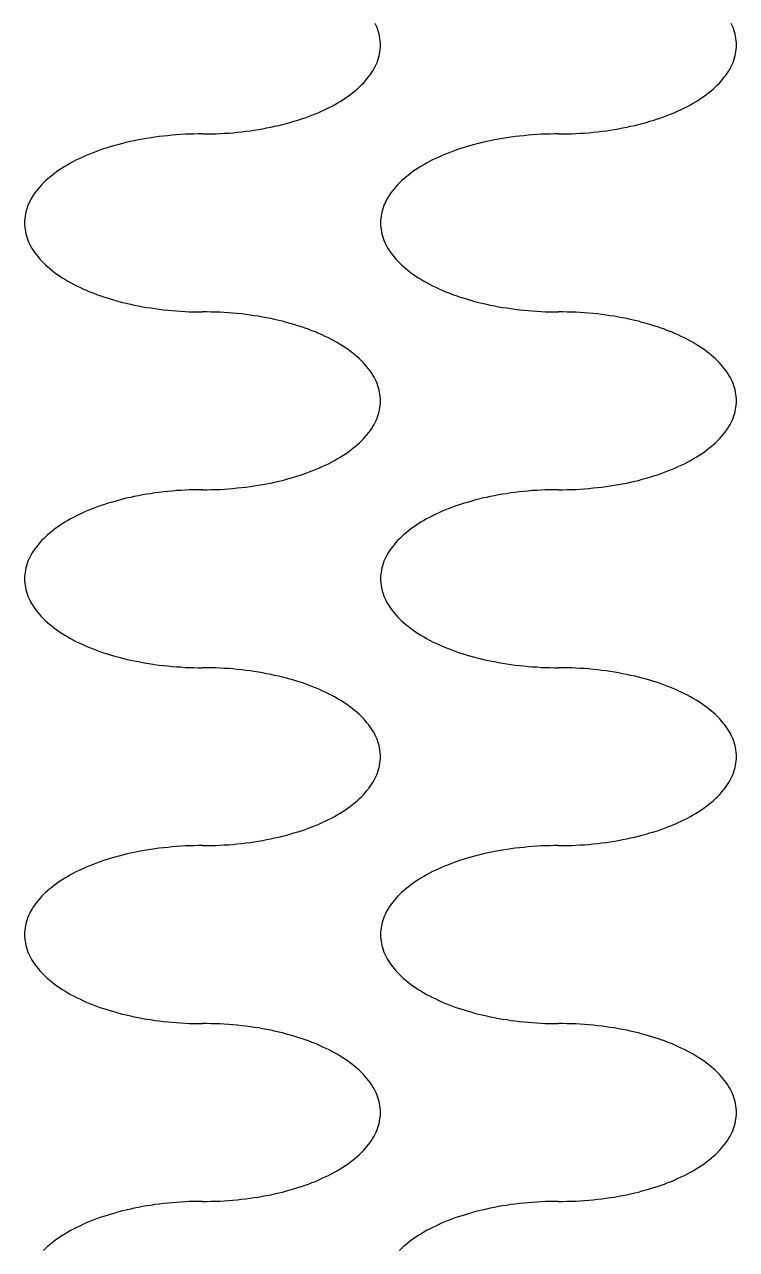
# Model space of a CAD drawing. Extents: x 0 to 40, y 0 to 70.
# Drawn here: x 29.6 to 30, y 52.573 to 53.261 of the extents above; entities that cross this region are included whole.
import ezdxf

# ---------------------------------------------------------------- set-up
doc = ezdxf.new("R2010")
doc.units = 0
doc.layers.add('AL_FOIL', color=2, linetype='CONTINUOUS')

msp = doc.modelspace()

# ---------------------------------------------------------------- linework, layer by layer
at = {"layer": 'AL_FOIL'}
for points in [[(29.7, 53.2, 0), (29.7025, 53.2, 0), (29.7049, 53.2001, 0), (29.7074, 53.2001, 0), (29.7098, 53.2002, 0), (29.7122, 53.2004, 0), (29.7147, 53.2005, 0), (29.7171, 53.2007, 0), (29.7195, 53.201, 0), (29.7219, 53.2012, 0), (29.7243, 53.2015, 0), (29.7267, 53.2018, 0), (29.729, 53.2022, 0), (29.7314, 53.2025, 0), (29.7337, 53.2029, 0), (29.736, 53.2034, 0), (29.7383, 53.2038, 0), (29.7405, 53.2043, 0), (29.7428, 53.2048, 0), (29.745, 53.2053, 0), (29.7471, 53.2059, 0), (29.7493, 53.2065, 0), (29.7514, 53.2071, 0), (29.7535, 53.2078, 0), (29.7556, 53.2084, 0), (29.7576, 53.2091, 0), (29.7596, 53.2098, 0), (29.7615, 53.2106, 0), (29.7634, 53.2113, 0), (29.7653, 53.2121, 0), (29.7672, 53.213, 0), (29.769, 53.2138, 0), (29.7707, 53.2146, 0), (29.7724, 53.2155, 0), (29.7741, 53.2164, 0), (29.7757, 53.2173, 0), (29.7773, 53.2183, 0), (29.7788, 53.2192, 0), (29.7803, 53.2202, 0), (29.7818, 53.2212, 0), (29.7831, 53.2222, 0), (29.7845, 53.2233, 0), (29.7858, 53.2243, 0), (29.787, 53.2254, 0), (29.7882, 53.2264, 0), (29.7893, 53.2275, 0), (29.7904, 53.2286, 0), (29.7914, 53.2297, 0), (29.7924, 53.2309, 0), (29.7933, 53.232, 0), (29.7942, 53.2332, 0), (29.795, 53.2343, 0), (29.7957, 53.2355, 0), (29.7964, 53.2367, 0), (29.797, 53.2379, 0), (29.7976, 53.239, 0), (29.7981, 53.2402, 0), (29.7985, 53.2415, 0), (29.7989, 53.2427, 0), (29.7992, 53.2439, 0), (29.7995, 53.2451, 0), (29.7997, 53.2463, 0), (29.7999, 53.2475, 0), (29.8, 53.2488, 0), (29.8, 53.25, 0), (29.8, 53.2512, 0), (29.7999, 53.2525, 0), (29.7997, 53.2537, 0), (29.7995, 53.2549, 0), (29.7992, 53.2561, 0), (29.7989, 53.2573, 0), (29.7985, 53.2585, 0), (29.7981, 53.2598, 0), (29.7976, 53.261, 0), (29.797, 53.2621, 0)], [(29.9, 53.2, 0), (29.9025, 53.2, 0), (29.9049, 53.2001, 0), (29.9074, 53.2001, 0), (29.9098, 53.2002, 0), (29.9122, 53.2004, 0), (29.9147, 53.2005, 0), (29.9171, 53.2007, 0), (29.9195, 53.201, 0), (29.9219, 53.2012, 0), (29.9243, 53.2015, 0), (29.9267, 53.2018, 0), (29.929, 53.2022, 0), (29.9314, 53.2025, 0), (29.9337, 53.2029, 0), (29.936, 53.2034, 0), (29.9383, 53.2038, 0), (29.9405, 53.2043, 0), (29.9428, 53.2048, 0), (29.945, 53.2053, 0), (29.9471, 53.2059, 0), (29.9493, 53.2065, 0), (29.9514, 53.2071, 0), (29.9535, 53.2078, 0), (29.9556, 53.2084, 0), (29.9576, 53.2091, 0), (29.9596, 53.2098, 0), (29.9615, 53.2106, 0), (29.9634, 53.2113, 0), (29.9653, 53.2121, 0), (29.9672, 53.213, 0), (29.969, 53.2138, 0), (29.9707, 53.2146, 0), (29.9724, 53.2155, 0), (29.9741, 53.2164, 0), (29.9757, 53.2173, 0), (29.9773, 53.2183, 0), (29.9788, 53.2192, 0), (29.9803, 53.2202, 0), (29.9818, 53.2212, 0), (29.9831, 53.2222, 0), (29.9845, 53.2233, 0), (29.9858, 53.2243, 0), (29.987, 53.2254, 0), (29.9882, 53.2264, 0), (29.9893, 53.2275, 0), (29.9904, 53.2286, 0), (29.9914, 53.2297, 0), (29.9924, 53.2309, 0), (29.9933, 53.232, 0), (29.9942, 53.2332, 0), (29.995, 53.2343, 0), (29.9957, 53.2355, 0), (29.9964, 53.2367, 0), (29.997, 53.2379, 0), (29.9976, 53.239, 0), (29.9981, 53.2402, 0), (29.9985, 53.2415, 0), (29.9989, 53.2427, 0), (29.9992, 53.2439, 0), (29.9995, 53.2451, 0), (29.9997, 53.2463, 0), (29.9999, 53.2475, 0), (30, 53.2488, 0), (30, 53.25, 0), (30, 53.2512, 0), (29.9999, 53.2525, 0), (29.9997, 53.2537, 0), (29.9995, 53.2549, 0), (29.9992, 53.2561, 0), (29.9989, 53.2573, 0), (29.9985, 53.2585, 0), (29.9981, 53.2598, 0), (29.9976, 53.261, 0), (29.997, 53.2621, 0)], [(29.7, 53.2, 0), (29.6975, 53.2, 0), (29.6951, 53.1999, 0), (29.6926, 53.1999, 0), (29.6902, 53.1998, 0), (29.6878, 53.1996, 0), (29.6853, 53.1995, 0), (29.6829, 53.1993, 0), (29.6805, 53.199, 0), (29.6781, 53.1988, 0), (29.6757, 53.1985, 0), (29.6733, 53.1982, 0), (29.671, 53.1978, 0), (29.6686, 53.1975, 0), (29.6663, 53.1971, 0), (29.664, 53.1966, 0), (29.6617, 53.1962, 0), (29.6595, 53.1957, 0), (29.6572, 53.1952, 0), (29.655, 53.1947, 0), (29.6529, 53.1941, 0), (29.6507, 53.1935, 0), (29.6486, 53.1929, 0), (29.6465, 53.1922, 0), (29.6444, 53.1916, 0), (29.6424, 53.1909, 0), (29.6404, 53.1902, 0), (29.6385, 53.1894, 0), (29.6366, 53.1887, 0), (29.6347, 53.1879, 0), (29.6328, 53.187, 0), (29.631, 53.1862, 0), (29.6293, 53.1854, 0), (29.6276, 53.1845, 0), (29.6259, 53.1836, 0), (29.6243, 53.1827, 0), (29.6227, 53.1817, 0), (29.6212, 53.1808, 0), (29.6197, 53.1798, 0), (29.6182, 53.1788, 0), (29.6169, 53.1778, 0), (29.6155, 53.1767, 0), (29.6142, 53.1757, 0), (29.613, 53.1746, 0), (29.6118, 53.1736, 0), (29.6107, 53.1725, 0), (29.6096, 53.1714, 0), (29.6086, 53.1703, 0), (29.6076, 53.1691, 0), (29.6067, 53.168, 0), (29.6058, 53.1668, 0), (29.605, 53.1657, 0), (29.6043, 53.1645, 0), (29.6036, 53.1633, 0), (29.603, 53.1621, 0), (29.6024, 53.161, 0), (29.6019, 53.1598, 0), (29.6015, 53.1585, 0), (29.6011, 53.1573, 0), (29.6008, 53.1561, 0), (29.6005, 53.1549, 0), (29.6003, 53.1537, 0), (29.6001, 53.1525, 0), (29.6, 53.1512, 0), (29.6, 53.15, 0), (29.6, 53.1488, 0), (29.6001, 53.1475, 0), (29.6003, 53.1463, 0), (29.6005, 53.1451, 0), (29.6008, 53.1439, 0), (29.6011, 53.1427, 0), (29.6015, 53.1415, 0), (29.6019, 53.1402, 0), (29.6024, 53.139, 0), (29.603, 53.1379, 0), (29.6036, 53.1367, 0), (29.6043, 53.1355, 0), (29.605, 53.1343, 0), (29.6058, 53.1332, 0), (29.6067, 53.132, 0), (29.6076, 53.1309, 0), (29.6086, 53.1297, 0), (29.6096, 53.1286, 0), (29.6107, 53.1275, 0), (29.6118, 53.1264, 0), (29.613, 53.1254, 0), (29.6142, 53.1243, 0), (29.6155, 53.1233, 0), (29.6169, 53.1222, 0), (29.6182, 53.1212, 0), (29.6197, 53.1202, 0), (29.6212, 53.1192, 0), (29.6227, 53.1183, 0), (29.6243, 53.1173, 0), (29.6259, 53.1164, 0), (29.6276, 53.1155, 0), (29.6293, 53.1146, 0), (29.631, 53.1138, 0), (29.6328, 53.113, 0), (29.6347, 53.1121, 0), (29.6366, 53.1113, 0), (29.6385, 53.1106, 0), (29.6404, 53.1098, 0), (29.6424, 53.1091, 0), (29.6444, 53.1084, 0), (29.6465, 53.1078, 0), (29.6486, 53.1071, 0), (29.6507, 53.1065, 0), (29.6529, 53.1059, 0), (29.655, 53.1053, 0), (29.6572, 53.1048, 0), (29.6595, 53.1043, 0), (29.6617, 53.1038, 0), (29.664, 53.1034, 0), (29.6663, 53.1029, 0), (29.6686, 53.1025, 0), (29.671, 53.1022, 0), (29.6733, 53.1018, 0), (29.6757, 53.1015, 0), (29.6781, 53.1012, 0), (29.6805, 53.101, 0), (29.6829, 53.1007, 0), (29.6853, 53.1005, 0), (29.6878, 53.1004, 0), (29.6902, 53.1002, 0), (29.6926, 53.1001, 0), (29.6951, 53.1001, 0), (29.6975, 53.1, 0), (29.7, 53.1, 0)], [(29.9, 53.2, 0), (29.8975, 53.2, 0), (29.8951, 53.1999, 0), (29.8926, 53.1999, 0), (29.8902, 53.1998, 0), (29.8878, 53.1996, 0), (29.8853, 53.1995, 0), (29.8829, 53.1993, 0), (29.8805, 53.199, 0), (29.8781, 53.1988, 0), (29.8757, 53.1985, 0), (29.8733, 53.1982, 0), (29.871, 53.1978, 0), (29.8686, 53.1975, 0), (29.8663, 53.1971, 0), (29.864, 53.1966, 0), (29.8617, 53.1962, 0), (29.8595, 53.1957, 0), (29.8572, 53.1952, 0), (29.855, 53.1947, 0), (29.8529, 53.1941, 0), (29.8507, 53.1935, 0), (29.8486, 53.1929, 0), (29.8465, 53.1922, 0), (29.8444, 53.1916, 0), (29.8424, 53.1909, 0), (29.8404, 53.1902, 0), (29.8385, 53.1894, 0), (29.8366, 53.1887, 0), (29.8347, 53.1879, 0), (29.8328, 53.187, 0), (29.831, 53.1862, 0), (29.8293, 53.1854, 0), (29.8276, 53.1845, 0), (29.8259, 53.1836, 0), (29.8243, 53.1827, 0), (29.8227, 53.1817, 0), (29.8212, 53.1808, 0), (29.8197, 53.1798, 0), (29.8182, 53.1788, 0), (29.8169, 53.1778, 0), (29.8155, 53.1767, 0), (29.8142, 53.1757, 0), (29.813, 53.1746, 0), (29.8118, 53.1736, 0), (29.8107, 53.1725, 0), (29.8096, 53.1714, 0), (29.8086, 53.1703, 0), (29.8076, 53.1691, 0), (29.8067, 53.168, 0), (29.8058, 53.1668, 0), (29.805, 53.1657, 0), (29.8043, 53.1645, 0), (29.8036, 53.1633, 0), (29.803, 53.1621, 0), (29.8024, 53.161, 0), (29.8019, 53.1598, 0), (29.8015, 53.1585, 0), (29.8011, 53.1573, 0), (29.8008, 53.1561, 0), (29.8005, 53.1549, 0), (29.8003, 53.1537, 0), (29.8001, 53.1525, 0), (29.8, 53.1512, 0), (29.8, 53.15, 0), (29.8, 53.1488, 0), (29.8001, 53.1475, 0), (29.8003, 53.1463, 0), (29.8005, 53.1451, 0), (29.8008, 53.1439, 0), (29.8011, 53.1427, 0), (29.8015, 53.1415, 0), (29.8019, 53.1402, 0), (29.8024, 53.139, 0), (29.803, 53.1379, 0), (29.8036, 53.1367, 0), (29.8043, 53.1355, 0), (29.805, 53.1343, 0), (29.8058, 53.1332, 0), (29.8067, 53.132, 0), (29.8076, 53.1309, 0), (29.8086, 53.1297, 0), (29.8096, 53.1286, 0), (29.8107, 53.1275, 0), (29.8118, 53.1264, 0), (29.813, 53.1254, 0), (29.8142, 53.1243, 0), (29.8155, 53.1233, 0), (29.8169, 53.1222, 0), (29.8182, 53.1212, 0), (29.8197, 53.1202, 0), (29.8212, 53.1192, 0), (29.8227, 53.1183, 0), (29.8243, 53.1173, 0), (29.8259, 53.1164, 0), (29.8276, 53.1155, 0), (29.8293, 53.1146, 0), (29.831, 53.1138, 0), (29.8328, 53.113, 0), (29.8347, 53.1121, 0), (29.8366, 53.1113, 0), (29.8385, 53.1106, 0), (29.8404, 53.1098, 0), (29.8424, 53.1091, 0), (29.8444, 53.1084, 0), (29.8465, 53.1078, 0), (29.8486, 53.1071, 0), (29.8507, 53.1065, 0), (29.8529, 53.1059, 0), (29.855, 53.1053, 0), (29.8572, 53.1048, 0), (29.8595, 53.1043, 0), (29.8617, 53.1038, 0), (29.864, 53.1034, 0), (29.8663, 53.1029, 0), (29.8686, 53.1025, 0), (29.871, 53.1022, 0), (29.8733, 53.1018, 0), (29.8757, 53.1015, 0), (29.8781, 53.1012, 0), (29.8805, 53.101, 0), (29.8829, 53.1007, 0), (29.8853, 53.1005, 0), (29.8878, 53.1004, 0), (29.8902, 53.1002, 0), (29.8926, 53.1001, 0), (29.8951, 53.1001, 0), (29.8975, 53.1, 0), (29.9, 53.1, 0)], [(29.7, 53, 0), (29.7025, 53, 0), (29.7049, 53.0001, 0), (29.7074, 53.0001, 0), (29.7098, 53.0002, 0), (29.7122, 53.0004, 0), (29.7147, 53.0005, 0), (29.7171, 53.0007, 0), (29.7195, 53.001, 0), (29.7219, 53.0012, 0), (29.7243, 53.0015, 0), (29.7267, 53.0018, 0), (29.729, 53.0022, 0), (29.7314, 53.0025, 0), (29.7337, 53.0029, 0), (29.736, 53.0034, 0), (29.7383, 53.0038, 0), (29.7405, 53.0043, 0), (29.7428, 53.0048, 0), (29.745, 53.0053, 0), (29.7471, 53.0059, 0), (29.7493, 53.0065, 0), (29.7514, 53.0071, 0), (29.7535, 53.0078, 0), (29.7556, 53.0084, 0), (29.7576, 53.0091, 0), (29.7596, 53.0098, 0), (29.7615, 53.0106, 0), (29.7634, 53.0113, 0), (29.7653, 53.0121, 0), (29.7672, 53.013, 0), (29.769, 53.0138, 0), (29.7707, 53.0146, 0), (29.7724, 53.0155, 0), (29.7741, 53.0164, 0), (29.7757, 53.0173, 0), (29.7773, 53.0183, 0), (29.7788, 53.0192, 0), (29.7803, 53.0202, 0), (29.7818, 53.0212, 0), (29.7831, 53.0222, 0), (29.7845, 53.0233, 0), (29.7858, 53.0243, 0), (29.787, 53.0254, 0), (29.7882, 53.0264, 0), (29.7893, 53.0275, 0), (29.7904, 53.0286, 0), (29.7914, 53.0297, 0), (29.7924, 53.0309, 0), (29.7933, 53.032, 0), (29.7942, 53.0332, 0), (29.795, 53.0343, 0), (29.7957, 53.0355, 0), (29.7964, 53.0367, 0), (29.797, 53.0379, 0), (29.7976, 53.039, 0), (29.7981, 53.0402, 0), (29.7985, 53.0415, 0), (29.7989, 53.0427, 0), (29.7992, 53.0439, 0), (29.7995, 53.0451, 0), (29.7997, 53.0463, 0), (29.7999, 53.0475, 0), (29.8, 53.0488, 0), (29.8, 53.05, 0), (29.8, 53.0512, 0), (29.7999, 53.0525, 0), (29.7997, 53.0537, 0), (29.7995, 53.0549, 0), (29.7992, 53.0561, 0), (29.7989, 53.0573, 0), (29.7985, 53.0585, 0), (29.7981, 53.0598, 0), (29.7976, 53.061, 0), (29.797, 53.0621, 0), (29.7964, 53.0633, 0), (29.7957, 53.0645, 0), (29.795, 53.0657, 0), (29.7942, 53.0668, 0), (29.7933, 53.068, 0), (29.7924, 53.0691, 0), (29.7914, 53.0703, 0), (29.7904, 53.0714, 0), (29.7893, 53.0725, 0), (29.7882, 53.0736, 0), (29.787, 53.0746, 0), (29.7858, 53.0757, 0), (29.7845, 53.0767, 0), (29.7831, 53.0778, 0), (29.7818, 53.0788, 0), (29.7803, 53.0798, 0), (29.7788, 53.0808, 0), (29.7773, 53.0817, 0), (29.7757, 53.0827, 0), (29.7741, 53.0836, 0), (29.7724, 53.0845, 0), (29.7707, 53.0854, 0), (29.769, 53.0862, 0), (29.7672, 53.087, 0), (29.7653, 53.0879, 0), (29.7634, 53.0887, 0), (29.7615, 53.0894, 0), (29.7596, 53.0902, 0), (29.7576, 53.0909, 0), (29.7556, 53.0916, 0), (29.7535, 53.0922, 0), (29.7514, 53.0929, 0), (29.7493, 53.0935, 0), (29.7471, 53.0941, 0), (29.745, 53.0947, 0), (29.7428, 53.0952, 0), (29.7405, 53.0957, 0), (29.7383, 53.0962, 0), (29.736, 53.0966, 0), (29.7337, 53.0971, 0), (29.7314, 53.0975, 0), (29.729, 53.0978, 0), (29.7267, 53.0982, 0), (29.7243, 53.0985, 0), (29.7219, 53.0988, 0), (29.7195, 53.099, 0), (29.7171, 53.0993, 0), (29.7147, 53.0995, 0), (29.7122, 53.0996, 0), (29.7098, 53.0998, 0), (29.7074, 53.0999, 0), (29.7049, 53.0999, 0), (29.7025, 53.1, 0), (29.7, 53.1, 0)], [(29.9, 53, 0), (29.9025, 53, 0), (29.9049, 53.0001, 0), (29.9074, 53.0001, 0), (29.9098, 53.0002, 0), (29.9122, 53.0004, 0), (29.9147, 53.0005, 0), (29.9171, 53.0007, 0), (29.9195, 53.001, 0), (29.9219, 53.0012, 0), (29.9243, 53.0015, 0), (29.9267, 53.0018, 0), (29.929, 53.0022, 0), (29.9314, 53.0025, 0), (29.9337, 53.0029, 0), (29.936, 53.0034, 0), (29.9383, 53.0038, 0), (29.9405, 53.0043, 0), (29.9428, 53.0048, 0), (29.945, 53.0053, 0), (29.9471, 53.0059, 0), (29.9493, 53.0065, 0), (29.9514, 53.0071, 0), (29.9535, 53.0078, 0), (29.9556, 53.0084, 0), (29.9576, 53.0091, 0), (29.9596, 53.0098, 0), (29.9615, 53.0106, 0), (29.9634, 53.0113, 0), (29.9653, 53.0121, 0), (29.9672, 53.013, 0), (29.969, 53.0138, 0), (29.9707, 53.0146, 0), (29.9724, 53.0155, 0), (29.9741, 53.0164, 0), (29.9757, 53.0173, 0), (29.9773, 53.0183, 0), (29.9788, 53.0192, 0), (29.9803, 53.0202, 0), (29.9818, 53.0212, 0), (29.9831, 53.0222, 0), (29.9845, 53.0233, 0), (29.9858, 53.0243, 0), (29.987, 53.0254, 0), (29.9882, 53.0264, 0), (29.9893, 53.0275, 0), (29.9904, 53.0286, 0), (29.9914, 53.0297, 0), (29.9924, 53.0309, 0), (29.9933, 53.032, 0), (29.9942, 53.0332, 0), (29.995, 53.0343, 0), (29.9957, 53.0355, 0), (29.9964, 53.0367, 0), (29.997, 53.0379, 0), (29.9976, 53.039, 0), (29.9981, 53.0402, 0), (29.9985, 53.0415, 0), (29.9989, 53.0427, 0), (29.9992, 53.0439, 0), (29.9995, 53.0451, 0), (29.9997, 53.0463, 0), (29.9999, 53.0475, 0), (30, 53.0488, 0), (30, 53.05, 0), (30, 53.0512, 0), (29.9999, 53.0525, 0), (29.9997, 53.0537, 0), (29.9995, 53.0549, 0), (29.9992, 53.0561, 0), (29.9989, 53.0573, 0), (29.9985, 53.0585, 0), (29.9981, 53.0598, 0), (29.9976, 53.061, 0), (29.997, 53.0621, 0), (29.9964, 53.0633, 0), (29.9957, 53.0645, 0), (29.995, 53.0657, 0), (29.9942, 53.0668, 0), (29.9933, 53.068, 0), (29.9924, 53.0691, 0), (29.9914, 53.0703, 0), (29.9904, 53.0714, 0), (29.9893, 53.0725, 0), (29.9882, 53.0736, 0), (29.987, 53.0746, 0), (29.9858, 53.0757, 0), (29.9845, 53.0767, 0), (29.9831, 53.0778, 0), (29.9818, 53.0788, 0), (29.9803, 53.0798, 0), (29.9788, 53.0808, 0), (29.9773, 53.0817, 0), (29.9757, 53.0827, 0), (29.9741, 53.0836, 0), (29.9724, 53.0845, 0), (29.9707, 53.0854, 0), (29.969, 53.0862, 0), (29.9672, 53.087, 0), (29.9653, 53.0879, 0), (29.9634, 53.0887, 0), (29.9615, 53.0894, 0), (29.9596, 53.0902, 0), (29.9576, 53.0909, 0), (29.9556, 53.0916, 0), (29.9535, 53.0922, 0), (29.9514, 53.0929, 0), (29.9493, 53.0935, 0), (29.9471, 53.0941, 0), (29.945, 53.0947, 0), (29.9428, 53.0952, 0), (29.9405, 53.0957, 0), (29.9383, 53.0962, 0), (29.936, 53.0966, 0), (29.9337, 53.0971, 0), (29.9314, 53.0975, 0), (29.929, 53.0978, 0), (29.9267, 53.0982, 0), (29.9243, 53.0985, 0), (29.9219, 53.0988, 0), (29.9195, 53.099, 0), (29.9171, 53.0993, 0), (29.9147, 53.0995, 0), (29.9122, 53.0996, 0), (29.9098, 53.0998, 0), (29.9074, 53.0999, 0), (29.9049, 53.0999, 0), (29.9025, 53.1, 0), (29.9, 53.1, 0)], [(29.7, 53, 0), (29.6975, 53, 0), (29.6951, 52.9999, 0), (29.6926, 52.9999, 0), (29.6902, 52.9998, 0), (29.6878, 52.9996, 0), (29.6853, 52.9995, 0), (29.6829, 52.9993, 0), (29.6805, 52.999, 0), (29.6781, 52.9988, 0), (29.6757, 52.9985, 0), (29.6733, 52.9982, 0), (29.671, 52.9978, 0), (29.6686, 52.9975, 0), (29.6663, 52.9971, 0), (29.664, 52.9966, 0), (29.6617, 52.9962, 0), (29.6595, 52.9957, 0), (29.6572, 52.9952, 0), (29.655, 52.9947, 0), (29.6529, 52.9941, 0), (29.6507, 52.9935, 0), (29.6486, 52.9929, 0), (29.6465, 52.9922, 0), (29.6444, 52.9916, 0), (29.6424, 52.9909, 0), (29.6404, 52.9902, 0), (29.6385, 52.9894, 0), (29.6366, 52.9887, 0), (29.6347, 52.9879, 0), (29.6328, 52.987, 0), (29.631, 52.9862, 0), (29.6293, 52.9854, 0), (29.6276, 52.9845, 0), (29.6259, 52.9836, 0), (29.6243, 52.9827, 0), (29.6227, 52.9817, 0), (29.6212, 52.9808, 0), (29.6197, 52.9798, 0), (29.6182, 52.9788, 0), (29.6169, 52.9778, 0), (29.6155, 52.9767, 0), (29.6142, 52.9757, 0), (29.613, 52.9746, 0), (29.6118, 52.9736, 0), (29.6107, 52.9725, 0), (29.6096, 52.9714, 0), (29.6086, 52.9703, 0), (29.6076, 52.9691, 0), (29.6067, 52.968, 0), (29.6058, 52.9668, 0), (29.605, 52.9657, 0), (29.6043, 52.9645, 0), (29.6036, 52.9633, 0), (29.603, 52.9621, 0), (29.6024, 52.961, 0), (29.6019, 52.9598, 0), (29.6015, 52.9585, 0), (29.6011, 52.9573, 0), (29.6008, 52.9561, 0), (29.6005, 52.9549, 0), (29.6003, 52.9537, 0), (29.6001, 52.9525, 0), (29.6, 52.9512, 0), (29.6, 52.95, 0), (29.6, 52.9488, 0), (29.6001, 52.9475, 0), (29.6003, 52.9463, 0), (29.6005, 52.9451, 0), (29.6008, 52.9439, 0), (29.6011, 52.9427, 0), (29.6015, 52.9415, 0), (29.6019, 52.9402, 0), (29.6024, 52.939, 0), (29.603, 52.9379, 0), (29.6036, 52.9367, 0), (29.6043, 52.9355, 0), (29.605, 52.9343, 0), (29.6058, 52.9332, 0), (29.6067, 52.932, 0), (29.6076, 52.9309, 0), (29.6086, 52.9297, 0), (29.6096, 52.9286, 0), (29.6107, 52.9275, 0), (29.6118, 52.9264, 0), (29.613, 52.9254, 0), (29.6142, 52.9243, 0), (29.6155, 52.9233, 0), (29.6169, 52.9222, 0), (29.6182, 52.9212, 0), (29.6197, 52.9202, 0), (29.6212, 52.9192, 0), (29.6227, 52.9183, 0), (29.6243, 52.9173, 0), (29.6259, 52.9164, 0), (29.6276, 52.9155, 0), (29.6293, 52.9146, 0), (29.631, 52.9138, 0), (29.6328, 52.913, 0), (29.6347, 52.9121, 0), (29.6366, 52.9113, 0), (29.6385, 52.9106, 0), (29.6404, 52.9098, 0), (29.6424, 52.9091, 0), (29.6444, 52.9084, 0), (29.6465, 52.9078, 0), (29.6486, 52.9071, 0), (29.6507, 52.9065, 0), (29.6529, 52.9059, 0), (29.655, 52.9053, 0), (29.6572, 52.9048, 0), (29.6595, 52.9043, 0), (29.6617, 52.9038, 0), (29.664, 52.9034, 0), (29.6663, 52.9029, 0), (29.6686, 52.9025, 0), (29.671, 52.9022, 0), (29.6733, 52.9018, 0), (29.6757, 52.9015, 0), (29.6781, 52.9012, 0), (29.6805, 52.901, 0), (29.6829, 52.9007, 0), (29.6853, 52.9005, 0), (29.6878, 52.9004, 0), (29.6902, 52.9002, 0), (29.6926, 52.9001, 0), (29.6951, 52.9001, 0), (29.6975, 52.9, 0), (29.7, 52.9, 0)], [(29.9, 53, 0), (29.8975, 53, 0), (29.8951, 52.9999, 0), (29.8926, 52.9999, 0), (29.8902, 52.9998, 0), (29.8878, 52.9996, 0), (29.8853, 52.9995, 0), (29.8829, 52.9993, 0), (29.8805, 52.999, 0), (29.8781, 52.9988, 0), (29.8757, 52.9985, 0), (29.8733, 52.9982, 0), (29.871, 52.9978, 0), (29.8686, 52.9975, 0), (29.8663, 52.9971, 0), (29.864, 52.9966, 0), (29.8617, 52.9962, 0), (29.8595, 52.9957, 0), (29.8572, 52.9952, 0), (29.855, 52.9947, 0), (29.8529, 52.9941, 0), (29.8507, 52.9935, 0), (29.8486, 52.9929, 0), (29.8465, 52.9922, 0), (29.8444, 52.9916, 0), (29.8424, 52.9909, 0), (29.8404, 52.9902, 0), (29.8385, 52.9894, 0), (29.8366, 52.9887, 0), (29.8347, 52.9879, 0), (29.8328, 52.987, 0), (29.831, 52.9862, 0), (29.8293, 52.9854, 0), (29.8276, 52.9845, 0), (29.8259, 52.9836, 0), (29.8243, 52.9827, 0), (29.8227, 52.9817, 0), (29.8212, 52.9808, 0), (29.8197, 52.9798, 0), (29.8182, 52.9788, 0), (29.8169, 52.9778, 0), (29.8155, 52.9767, 0), (29.8142, 52.9757, 0), (29.813, 52.9746, 0), (29.8118, 52.9736, 0), (29.8107, 52.9725, 0), (29.8096, 52.9714, 0), (29.8086, 52.9703, 0), (29.8076, 52.9691, 0), (29.8067, 52.968, 0), (29.8058, 52.9668, 0), (29.805, 52.9657, 0), (29.8043, 52.9645, 0), (29.8036, 52.9633, 0), (29.803, 52.9621, 0), (29.8024, 52.961, 0), (29.8019, 52.9598, 0), (29.8015, 52.9585, 0), (29.8011, 52.9573, 0), (29.8008, 52.9561, 0), (29.8005, 52.9549, 0), (29.8003, 52.9537, 0), (29.8001, 52.9525, 0), (29.8, 52.9512, 0), (29.8, 52.95, 0), (29.8, 52.9488, 0), (29.8001, 52.9475, 0), (29.8003, 52.9463, 0), (29.8005, 52.9451, 0), (29.8008, 52.9439, 0), (29.8011, 52.9427, 0), (29.8015, 52.9415, 0), (29.8019, 52.9402, 0), (29.8024, 52.939, 0), (29.803, 52.9379, 0), (29.8036, 52.9367, 0), (29.8043, 52.9355, 0), (29.805, 52.9343, 0), (29.8058, 52.9332, 0), (29.8067, 52.932, 0), (29.8076, 52.9309, 0), (29.8086, 52.9297, 0), (29.8096, 52.9286, 0), (29.8107, 52.9275, 0), (29.8118, 52.9264, 0), (29.813, 52.9254, 0), (29.8142, 52.9243, 0), (29.8155, 52.9233, 0), (29.8169, 52.9222, 0), (29.8182, 52.9212, 0), (29.8197, 52.9202, 0), (29.8212, 52.9192, 0), (29.8227, 52.9183, 0), (29.8243, 52.9173, 0), (29.8259, 52.9164, 0), (29.8276, 52.9155, 0), (29.8293, 52.9146, 0), (29.831, 52.9138, 0), (29.8328, 52.913, 0), (29.8347, 52.9121, 0), (29.8366, 52.9113, 0), (29.8385, 52.9106, 0), (29.8404, 52.9098, 0), (29.8424, 52.9091, 0), (29.8444, 52.9084, 0), (29.8465, 52.9078, 0), (29.8486, 52.9071, 0), (29.8507, 52.9065, 0), (29.8529, 52.9059, 0), (29.855, 52.9053, 0), (29.8572, 52.9048, 0), (29.8595, 52.9043, 0), (29.8617, 52.9038, 0), (29.864, 52.9034, 0), (29.8663, 52.9029, 0), (29.8686, 52.9025, 0), (29.871, 52.9022, 0), (29.8733, 52.9018, 0), (29.8757, 52.9015, 0), (29.8781, 52.9012, 0), (29.8805, 52.901, 0), (29.8829, 52.9007, 0), (29.8853, 52.9005, 0), (29.8878, 52.9004, 0), (29.8902, 52.9002, 0), (29.8926, 52.9001, 0), (29.8951, 52.9001, 0), (29.8975, 52.9, 0), (29.9, 52.9, 0)], [(29.7, 52.8, 0), (29.7025, 52.8, 0), (29.7049, 52.8001, 0), (29.7074, 52.8001, 0), (29.7098, 52.8002, 0), (29.7122, 52.8004, 0), (29.7147, 52.8005, 0), (29.7171, 52.8007, 0), (29.7195, 52.801, 0), (29.7219, 52.8012, 0), (29.7243, 52.8015, 0), (29.7267, 52.8018, 0), (29.729, 52.8022, 0), (29.7314, 52.8025, 0), (29.7337, 52.8029, 0), (29.736, 52.8034, 0), (29.7383, 52.8038, 0), (29.7405, 52.8043, 0), (29.7428, 52.8048, 0), (29.745, 52.8053, 0), (29.7471, 52.8059, 0), (29.7493, 52.8065, 0), (29.7514, 52.8071, 0), (29.7535, 52.8078, 0), (29.7556, 52.8084, 0), (29.7576, 52.8091, 0), (29.7596, 52.8098, 0), (29.7615, 52.8106, 0), (29.7634, 52.8113, 0), (29.7653, 52.8121, 0), (29.7672, 52.813, 0), (29.769, 52.8138, 0), (29.7707, 52.8146, 0), (29.7724, 52.8155, 0), (29.7741, 52.8164, 0), (29.7757, 52.8173, 0), (29.7773, 52.8183, 0), (29.7788, 52.8192, 0), (29.7803, 52.8202, 0), (29.7818, 52.8212, 0), (29.7831, 52.8222, 0), (29.7845, 52.8233, 0), (29.7858, 52.8243, 0), (29.787, 52.8254, 0), (29.7882, 52.8264, 0), (29.7893, 52.8275, 0), (29.7904, 52.8286, 0), (29.7914, 52.8297, 0), (29.7924, 52.8309, 0), (29.7933, 52.832, 0), (29.7942, 52.8332, 0), (29.795, 52.8343, 0), (29.7957, 52.8355, 0), (29.7964, 52.8367, 0), (29.797, 52.8379, 0), (29.7976, 52.839, 0), (29.7981, 52.8402, 0), (29.7985, 52.8415, 0), (29.7989, 52.8427, 0), (29.7992, 52.8439, 0), (29.7995, 52.8451, 0), (29.7997, 52.8463, 0), (29.7999, 52.8475, 0), (29.8, 52.8488, 0), (29.8, 52.85, 0), (29.8, 52.8512, 0), (29.7999, 52.8525, 0), (29.7997, 52.8537, 0), (29.7995, 52.8549, 0), (29.7992, 52.8561, 0), (29.7989, 52.8573, 0), (29.7985, 52.8585, 0), (29.7981, 52.8598, 0), (29.7976, 52.861, 0), (29.797, 52.8621, 0), (29.7964, 52.8633, 0), (29.7957, 52.8645, 0), (29.795, 52.8657, 0), (29.7942, 52.8668, 0), (29.7933, 52.868, 0), (29.7924, 52.8691, 0), (29.7914, 52.8703, 0), (29.7904, 52.8714, 0), (29.7893, 52.8725, 0), (29.7882, 52.8736, 0), (29.787, 52.8746, 0), (29.7858, 52.8757, 0), (29.7845, 52.8767, 0), (29.7831, 52.8778, 0), (29.7818, 52.8788, 0), (29.7803, 52.8798, 0), (29.7788, 52.8808, 0), (29.7773, 52.8817, 0), (29.7757, 52.8827, 0), (29.7741, 52.8836, 0), (29.7724, 52.8845, 0), (29.7707, 52.8854, 0), (29.769, 52.8862, 0), (29.7672, 52.887, 0), (29.7653, 52.8879, 0), (29.7634, 52.8887, 0), (29.7615, 52.8894, 0), (29.7596, 52.8902, 0), (29.7576, 52.8909, 0), (29.7556, 52.8916, 0), (29.7535, 52.8922, 0), (29.7514, 52.8929, 0), (29.7493, 52.8935, 0), (29.7471, 52.8941, 0), (29.745, 52.8947, 0), (29.7428, 52.8952, 0), (29.7405, 52.8957, 0), (29.7383, 52.8962, 0), (29.736, 52.8966, 0), (29.7337, 52.8971, 0), (29.7314, 52.8975, 0), (29.729, 52.8978, 0), (29.7267, 52.8982, 0), (29.7243, 52.8985, 0), (29.7219, 52.8988, 0), (29.7195, 52.899, 0), (29.7171, 52.8993, 0), (29.7147, 52.8995, 0), (29.7122, 52.8996, 0), (29.7098, 52.8998, 0), (29.7074, 52.8999, 0), (29.7049, 52.8999, 0), (29.7025, 52.9, 0), (29.7, 52.9, 0)], [(29.9, 52.8, 0), (29.9025, 52.8, 0), (29.9049, 52.8001, 0), (29.9074, 52.8001, 0), (29.9098, 52.8002, 0), (29.9122, 52.8004, 0), (29.9147, 52.8005, 0), (29.9171, 52.8007, 0), (29.9195, 52.801, 0), (29.9219, 52.8012, 0), (29.9243, 52.8015, 0), (29.9267, 52.8018, 0), (29.929, 52.8022, 0), (29.9314, 52.8025, 0), (29.9337, 52.8029, 0), (29.936, 52.8034, 0), (29.9383, 52.8038, 0), (29.9405, 52.8043, 0), (29.9428, 52.8048, 0), (29.945, 52.8053, 0), (29.9471, 52.8059, 0), (29.9493, 52.8065, 0), (29.9514, 52.8071, 0), (29.9535, 52.8078, 0), (29.9556, 52.8084, 0), (29.9576, 52.8091, 0), (29.9596, 52.8098, 0), (29.9615, 52.8106, 0), (29.9634, 52.8113, 0), (29.9653, 52.8121, 0), (29.9672, 52.813, 0), (29.969, 52.8138, 0), (29.9707, 52.8146, 0), (29.9724, 52.8155, 0), (29.9741, 52.8164, 0), (29.9757, 52.8173, 0), (29.9773, 52.8183, 0), (29.9788, 52.8192, 0), (29.9803, 52.8202, 0), (29.9818, 52.8212, 0), (29.9831, 52.8222, 0), (29.9845, 52.8233, 0), (29.9858, 52.8243, 0), (29.987, 52.8254, 0), (29.9882, 52.8264, 0), (29.9893, 52.8275, 0), (29.9904, 52.8286, 0), (29.9914, 52.8297, 0), (29.9924, 52.8309, 0), (29.9933, 52.832, 0), (29.9942, 52.8332, 0), (29.995, 52.8343, 0), (29.9957, 52.8355, 0), (29.9964, 52.8367, 0), (29.997, 52.8379, 0), (29.9976, 52.839, 0), (29.9981, 52.8402, 0), (29.9985, 52.8415, 0), (29.9989, 52.8427, 0), (29.9992, 52.8439, 0), (29.9995, 52.8451, 0), (29.9997, 52.8463, 0), (29.9999, 52.8475, 0), (30, 52.8488, 0), (30, 52.85, 0), (30, 52.8512, 0), (29.9999, 52.8525, 0), (29.9997, 52.8537, 0), (29.9995, 52.8549, 0), (29.9992, 52.8561, 0), (29.9989, 52.8573, 0), (29.9985, 52.8585, 0), (29.9981, 52.8598, 0), (29.9976, 52.861, 0), (29.997, 52.8621, 0), (29.9964, 52.8633, 0), (29.9957, 52.8645, 0), (29.995, 52.8657, 0), (29.9942, 52.8668, 0), (29.9933, 52.868, 0), (29.9924, 52.8691, 0), (29.9914, 52.8703, 0), (29.9904, 52.8714, 0), (29.9893, 52.8725, 0), (29.9882, 52.8736, 0), (29.987, 52.8746, 0), (29.9858, 52.8757, 0), (29.9845, 52.8767, 0), (29.9831, 52.8778, 0), (29.9818, 52.8788, 0), (29.9803, 52.8798, 0), (29.9788, 52.8808, 0), (29.9773, 52.8817, 0), (29.9757, 52.8827, 0), (29.9741, 52.8836, 0), (29.9724, 52.8845, 0), (29.9707, 52.8854, 0), (29.969, 52.8862, 0), (29.9672, 52.887, 0), (29.9653, 52.8879, 0), (29.9634, 52.8887, 0), (29.9615, 52.8894, 0), (29.9596, 52.8902, 0), (29.9576, 52.8909, 0), (29.9556, 52.8916, 0), (29.9535, 52.8922, 0), (29.9514, 52.8929, 0), (29.9493, 52.8935, 0), (29.9471, 52.8941, 0), (29.945, 52.8947, 0), (29.9428, 52.8952, 0), (29.9405, 52.8957, 0), (29.9383, 52.8962, 0), (29.936, 52.8966, 0), (29.9337, 52.8971, 0), (29.9314, 52.8975, 0), (29.929, 52.8978, 0), (29.9267, 52.8982, 0), (29.9243, 52.8985, 0), (29.9219, 52.8988, 0), (29.9195, 52.899, 0), (29.9171, 52.8993, 0), (29.9147, 52.8995, 0), (29.9122, 52.8996, 0), (29.9098, 52.8998, 0), (29.9074, 52.8999, 0), (29.9049, 52.8999, 0), (29.9025, 52.9, 0), (29.9, 52.9, 0)], [(29.7, 52.8, 0), (29.6975, 52.8, 0), (29.6951, 52.7999, 0), (29.6926, 52.7999, 0), (29.6902, 52.7998, 0), (29.6878, 52.7996, 0), (29.6853, 52.7995, 0), (29.6829, 52.7993, 0), (29.6805, 52.799, 0), (29.6781, 52.7988, 0), (29.6757, 52.7985, 0), (29.6733, 52.7982, 0), (29.671, 52.7978, 0), (29.6686, 52.7975, 0), (29.6663, 52.7971, 0), (29.664, 52.7966, 0), (29.6617, 52.7962, 0), (29.6595, 52.7957, 0), (29.6572, 52.7952, 0), (29.655, 52.7947, 0), (29.6529, 52.7941, 0), (29.6507, 52.7935, 0), (29.6486, 52.7929, 0), (29.6465, 52.7922, 0), (29.6444, 52.7916, 0), (29.6424, 52.7909, 0), (29.6404, 52.7902, 0), (29.6385, 52.7894, 0), (29.6366, 52.7887, 0), (29.6347, 52.7879, 0), (29.6328, 52.787, 0), (29.631, 52.7862, 0), (29.6293, 52.7854, 0), (29.6276, 52.7845, 0), (29.6259, 52.7836, 0), (29.6243, 52.7827, 0), (29.6227, 52.7817, 0), (29.6212, 52.7808, 0), (29.6197, 52.7798, 0), (29.6182, 52.7788, 0), (29.6169, 52.7778, 0), (29.6155, 52.7767, 0), (29.6142, 52.7757, 0), (29.613, 52.7746, 0), (29.6118, 52.7736, 0), (29.6107, 52.7725, 0), (29.6096, 52.7714, 0), (29.6086, 52.7703, 0), (29.6076, 52.7691, 0), (29.6067, 52.768, 0), (29.6058, 52.7668, 0), (29.605, 52.7657, 0), (29.6043, 52.7645, 0), (29.6036, 52.7633, 0), (29.603, 52.7621, 0), (29.6024, 52.761, 0), (29.6019, 52.7598, 0), (29.6015, 52.7585, 0), (29.6011, 52.7573, 0), (29.6008, 52.7561, 0), (29.6005, 52.7549, 0), (29.6003, 52.7537, 0), (29.6001, 52.7525, 0), (29.6, 52.7512, 0), (29.6, 52.75, 0), (29.6, 52.7488, 0), (29.6001, 52.7475, 0), (29.6003, 52.7463, 0), (29.6005, 52.7451, 0), (29.6008, 52.7439, 0), (29.6011, 52.7427, 0), (29.6015, 52.7415, 0), (29.6019, 52.7402, 0), (29.6024, 52.739, 0), (29.603, 52.7379, 0), (29.6036, 52.7367, 0), (29.6043, 52.7355, 0), (29.605, 52.7343, 0), (29.6058, 52.7332, 0), (29.6067, 52.732, 0), (29.6076, 52.7309, 0), (29.6086, 52.7297, 0), (29.6096, 52.7286, 0), (29.6107, 52.7275, 0), (29.6118, 52.7264, 0), (29.613, 52.7254, 0), (29.6142, 52.7243, 0), (29.6155, 52.7233, 0), (29.6169, 52.7222, 0), (29.6182, 52.7212, 0), (29.6197, 52.7202, 0), (29.6212, 52.7192, 0), (29.6227, 52.7183, 0), (29.6243, 52.7173, 0), (29.6259, 52.7164, 0), (29.6276, 52.7155, 0), (29.6293, 52.7146, 0), (29.631, 52.7138, 0), (29.6328, 52.713, 0), (29.6347, 52.7121, 0), (29.6366, 52.7113, 0), (29.6385, 52.7106, 0), (29.6404, 52.7098, 0), (29.6424, 52.7091, 0), (29.6444, 52.7084, 0), (29.6465, 52.7078, 0), (29.6486, 52.7071, 0), (29.6507, 52.7065, 0), (29.6529, 52.7059, 0), (29.655, 52.7053, 0), (29.6572, 52.7048, 0), (29.6595, 52.7043, 0), (29.6617, 52.7038, 0), (29.664, 52.7034, 0), (29.6663, 52.7029, 0), (29.6686, 52.7025, 0), (29.671, 52.7022, 0), (29.6733, 52.7018, 0), (29.6757, 52.7015, 0), (29.6781, 52.7012, 0), (29.6805, 52.701, 0), (29.6829, 52.7007, 0), (29.6853, 52.7005, 0), (29.6878, 52.7004, 0), (29.6902, 52.7002, 0), (29.6926, 52.7001, 0), (29.6951, 52.7001, 0), (29.6975, 52.7, 0), (29.7, 52.7, 0)], [(29.9, 52.8, 0), (29.8975, 52.8, 0), (29.8951, 52.7999, 0), (29.8926, 52.7999, 0), (29.8902, 52.7998, 0), (29.8878, 52.7996, 0), (29.8853, 52.7995, 0), (29.8829, 52.7993, 0), (29.8805, 52.799, 0), (29.8781, 52.7988, 0), (29.8757, 52.7985, 0), (29.8733, 52.7982, 0), (29.871, 52.7978, 0), (29.8686, 52.7975, 0), (29.8663, 52.7971, 0), (29.864, 52.7966, 0), (29.8617, 52.7962, 0), (29.8595, 52.7957, 0), (29.8572, 52.7952, 0), (29.855, 52.7947, 0), (29.8529, 52.7941, 0), (29.8507, 52.7935, 0), (29.8486, 52.7929, 0), (29.8465, 52.7922, 0), (29.8444, 52.7916, 0), (29.8424, 52.7909, 0), (29.8404, 52.7902, 0), (29.8385, 52.7894, 0), (29.8366, 52.7887, 0), (29.8347, 52.7879, 0), (29.8328, 52.787, 0), (29.831, 52.7862, 0), (29.8293, 52.7854, 0), (29.8276, 52.7845, 0), (29.8259, 52.7836, 0), (29.8243, 52.7827, 0), (29.8227, 52.7817, 0), (29.8212, 52.7808, 0), (29.8197, 52.7798, 0), (29.8182, 52.7788, 0), (29.8169, 52.7778, 0), (29.8155, 52.7767, 0), (29.8142, 52.7757, 0), (29.813, 52.7746, 0), (29.8118, 52.7736, 0), (29.8107, 52.7725, 0), (29.8096, 52.7714, 0), (29.8086, 52.7703, 0), (29.8076, 52.7691, 0), (29.8067, 52.768, 0), (29.8058, 52.7668, 0), (29.805, 52.7657, 0), (29.8043, 52.7645, 0), (29.8036, 52.7633, 0), (29.803, 52.7621, 0), (29.8024, 52.761, 0), (29.8019, 52.7598, 0), (29.8015, 52.7585, 0), (29.8011, 52.7573, 0), (29.8008, 52.7561, 0), (29.8005, 52.7549, 0), (29.8003, 52.7537, 0), (29.8001, 52.7525, 0), (29.8, 52.7512, 0), (29.8, 52.75, 0), (29.8, 52.7488, 0), (29.8001, 52.7475, 0), (29.8003, 52.7463, 0), (29.8005, 52.7451, 0), (29.8008, 52.7439, 0), (29.8011, 52.7427, 0), (29.8015, 52.7415, 0), (29.8019, 52.7402, 0), (29.8024, 52.739, 0), (29.803, 52.7379, 0), (29.8036, 52.7367, 0), (29.8043, 52.7355, 0), (29.805, 52.7343, 0), (29.8058, 52.7332, 0), (29.8067, 52.732, 0), (29.8076, 52.7309, 0), (29.8086, 52.7297, 0), (29.8096, 52.7286, 0), (29.8107, 52.7275, 0), (29.8118, 52.7264, 0), (29.813, 52.7254, 0), (29.8142, 52.7243, 0), (29.8155, 52.7233, 0), (29.8169, 52.7222, 0), (29.8182, 52.7212, 0), (29.8197, 52.7202, 0), (29.8212, 52.7192, 0), (29.8227, 52.7183, 0), (29.8243, 52.7173, 0), (29.8259, 52.7164, 0), (29.8276, 52.7155, 0), (29.8293, 52.7146, 0), (29.831, 52.7138, 0), (29.8328, 52.713, 0), (29.8347, 52.7121, 0), (29.8366, 52.7113, 0), (29.8385, 52.7106, 0), (29.8404, 52.7098, 0), (29.8424, 52.7091, 0), (29.8444, 52.7084, 0), (29.8465, 52.7078, 0), (29.8486, 52.7071, 0), (29.8507, 52.7065, 0), (29.8529, 52.7059, 0), (29.855, 52.7053, 0), (29.8572, 52.7048, 0), (29.8595, 52.7043, 0), (29.8617, 52.7038, 0), (29.864, 52.7034, 0), (29.8663, 52.7029, 0), (29.8686, 52.7025, 0), (29.871, 52.7022, 0), (29.8733, 52.7018, 0), (29.8757, 52.7015, 0), (29.8781, 52.7012, 0), (29.8805, 52.701, 0), (29.8829, 52.7007, 0), (29.8853, 52.7005, 0), (29.8878, 52.7004, 0), (29.8902, 52.7002, 0), (29.8926, 52.7001, 0), (29.8951, 52.7001, 0), (29.8975, 52.7, 0), (29.9, 52.7, 0)], [(29.7, 52.6, 0), (29.7025, 52.6, 0), (29.7049, 52.6001, 0), (29.7074, 52.6001, 0), (29.7098, 52.6002, 0), (29.7122, 52.6004, 0), (29.7147, 52.6005, 0), (29.7171, 52.6007, 0), (29.7195, 52.601, 0), (29.7219, 52.6012, 0), (29.7243, 52.6015, 0), (29.7267, 52.6018, 0), (29.729, 52.6022, 0), (29.7314, 52.6025, 0), (29.7337, 52.6029, 0), (29.736, 52.6034, 0), (29.7383, 52.6038, 0), (29.7405, 52.6043, 0), (29.7428, 52.6048, 0), (29.745, 52.6053, 0), (29.7471, 52.6059, 0), (29.7493, 52.6065, 0), (29.7514, 52.6071, 0), (29.7535, 52.6078, 0), (29.7556, 52.6084, 0), (29.7576, 52.6091, 0), (29.7596, 52.6098, 0), (29.7615, 52.6106, 0), (29.7634, 52.6113, 0), (29.7653, 52.6121, 0), (29.7672, 52.613, 0), (29.769, 52.6138, 0), (29.7707, 52.6146, 0), (29.7724, 52.6155, 0), (29.7741, 52.6164, 0), (29.7757, 52.6173, 0), (29.7773, 52.6183, 0), (29.7788, 52.6192, 0), (29.7803, 52.6202, 0), (29.7818, 52.6212, 0), (29.7831, 52.6222, 0), (29.7845, 52.6233, 0), (29.7858, 52.6243, 0), (29.787, 52.6254, 0), (29.7882, 52.6264, 0), (29.7893, 52.6275, 0), (29.7904, 52.6286, 0), (29.7914, 52.6297, 0), (29.7924, 52.6309, 0), (29.7933, 52.632, 0), (29.7942, 52.6332, 0), (29.795, 52.6343, 0), (29.7957, 52.6355, 0), (29.7964, 52.6367, 0), (29.797, 52.6379, 0), (29.7976, 52.639, 0), (29.7981, 52.6402, 0), (29.7985, 52.6415, 0), (29.7989, 52.6427, 0), (29.7992, 52.6439, 0), (29.7995, 52.6451, 0), (29.7997, 52.6463, 0), (29.7999, 52.6475, 0), (29.8, 52.6488, 0), (29.8, 52.65, 0), (29.8, 52.6512, 0), (29.7999, 52.6525, 0), (29.7997, 52.6537, 0), (29.7995, 52.6549, 0), (29.7992, 52.6561, 0), (29.7989, 52.6573, 0), (29.7985, 52.6585, 0), (29.7981, 52.6598, 0), (29.7976, 52.661, 0), (29.797, 52.6621, 0), (29.7964, 52.6633, 0), (29.7957, 52.6645, 0), (29.795, 52.6657, 0), (29.7942, 52.6668, 0), (29.7933, 52.668, 0), (29.7924, 52.6691, 0), (29.7914, 52.6703, 0), (29.7904, 52.6714, 0), (29.7893, 52.6725, 0), (29.7882, 52.6736, 0), (29.787, 52.6746, 0), (29.7858, 52.6757, 0), (29.7845, 52.6767, 0), (29.7831, 52.6778, 0), (29.7818, 52.6788, 0), (29.7803, 52.6798, 0), (29.7788, 52.6808, 0), (29.7773, 52.6817, 0), (29.7757, 52.6827, 0), (29.7741, 52.6836, 0), (29.7724, 52.6845, 0), (29.7707, 52.6854, 0), (29.769, 52.6862, 0), (29.7672, 52.687, 0), (29.7653, 52.6879, 0), (29.7634, 52.6887, 0), (29.7615, 52.6894, 0), (29.7596, 52.6902, 0), (29.7576, 52.6909, 0), (29.7556, 52.6916, 0), (29.7535, 52.6922, 0), (29.7514, 52.6929, 0), (29.7493, 52.6935, 0), (29.7471, 52.6941, 0), (29.745, 52.6947, 0), (29.7428, 52.6952, 0), (29.7405, 52.6957, 0), (29.7383, 52.6962, 0), (29.736, 52.6966, 0), (29.7337, 52.6971, 0), (29.7314, 52.6975, 0), (29.729, 52.6978, 0), (29.7267, 52.6982, 0), (29.7243, 52.6985, 0), (29.7219, 52.6988, 0), (29.7195, 52.699, 0), (29.7171, 52.6993, 0), (29.7147, 52.6995, 0), (29.7122, 52.6996, 0), (29.7098, 52.6998, 0), (29.7074, 52.6999, 0), (29.7049, 52.6999, 0), (29.7025, 52.7, 0), (29.7, 52.7, 0)], [(29.9, 52.6, 0), (29.9025, 52.6, 0), (29.9049, 52.6001, 0), (29.9074, 52.6001, 0), (29.9098, 52.6002, 0), (29.9122, 52.6004, 0), (29.9147, 52.6005, 0), (29.9171, 52.6007, 0), (29.9195, 52.601, 0), (29.9219, 52.6012, 0), (29.9243, 52.6015, 0), (29.9267, 52.6018, 0), (29.929, 52.6022, 0), (29.9314, 52.6025, 0), (29.9337, 52.6029, 0), (29.936, 52.6034, 0), (29.9383, 52.6038, 0), (29.9405, 52.6043, 0), (29.9428, 52.6048, 0), (29.945, 52.6053, 0), (29.9471, 52.6059, 0), (29.9493, 52.6065, 0), (29.9514, 52.6071, 0), (29.9535, 52.6078, 0), (29.9556, 52.6084, 0), (29.9576, 52.6091, 0), (29.9596, 52.6098, 0), (29.9615, 52.6106, 0), (29.9634, 52.6113, 0), (29.9653, 52.6121, 0), (29.9672, 52.613, 0), (29.969, 52.6138, 0), (29.9707, 52.6146, 0), (29.9724, 52.6155, 0), (29.9741, 52.6164, 0), (29.9757, 52.6173, 0), (29.9773, 52.6183, 0), (29.9788, 52.6192, 0), (29.9803, 52.6202, 0), (29.9818, 52.6212, 0), (29.9831, 52.6222, 0), (29.9845, 52.6233, 0), (29.9858, 52.6243, 0), (29.987, 52.6254, 0), (29.9882, 52.6264, 0), (29.9893, 52.6275, 0), (29.9904, 52.6286, 0), (29.9914, 52.6297, 0), (29.9924, 52.6309, 0), (29.9933, 52.632, 0), (29.9942, 52.6332, 0), (29.995, 52.6343, 0), (29.9957, 52.6355, 0), (29.9964, 52.6367, 0), (29.997, 52.6379, 0), (29.9976, 52.639, 0), (29.9981, 52.6402, 0), (29.9985, 52.6415, 0), (29.9989, 52.6427, 0), (29.9992, 52.6439, 0), (29.9995, 52.6451, 0), (29.9997, 52.6463, 0), (29.9999, 52.6475, 0), (30, 52.6488, 0), (30, 52.65, 0), (30, 52.6512, 0), (29.9999, 52.6525, 0), (29.9997, 52.6537, 0), (29.9995, 52.6549, 0), (29.9992, 52.6561, 0), (29.9989, 52.6573, 0), (29.9985, 52.6585, 0), (29.9981, 52.6598, 0), (29.9976, 52.661, 0), (29.997, 52.6621, 0), (29.9964, 52.6633, 0), (29.9957, 52.6645, 0), (29.995, 52.6657, 0), (29.9942, 52.6668, 0), (29.9933, 52.668, 0), (29.9924, 52.6691, 0), (29.9914, 52.6703, 0), (29.9904, 52.6714, 0), (29.9893, 52.6725, 0), (29.9882, 52.6736, 0), (29.987, 52.6746, 0), (29.9858, 52.6757, 0), (29.9845, 52.6767, 0), (29.9831, 52.6778, 0), (29.9818, 52.6788, 0), (29.9803, 52.6798, 0), (29.9788, 52.6808, 0), (29.9773, 52.6817, 0), (29.9757, 52.6827, 0), (29.9741, 52.6836, 0), (29.9724, 52.6845, 0), (29.9707, 52.6854, 0), (29.969, 52.6862, 0), (29.9672, 52.687, 0), (29.9653, 52.6879, 0), (29.9634, 52.6887, 0), (29.9615, 52.6894, 0), (29.9596, 52.6902, 0), (29.9576, 52.6909, 0), (29.9556, 52.6916, 0), (29.9535, 52.6922, 0), (29.9514, 52.6929, 0), (29.9493, 52.6935, 0), (29.9471, 52.6941, 0), (29.945, 52.6947, 0), (29.9428, 52.6952, 0), (29.9405, 52.6957, 0), (29.9383, 52.6962, 0), (29.936, 52.6966, 0), (29.9337, 52.6971, 0), (29.9314, 52.6975, 0), (29.929, 52.6978, 0), (29.9267, 52.6982, 0), (29.9243, 52.6985, 0), (29.9219, 52.6988, 0), (29.9195, 52.699, 0), (29.9171, 52.6993, 0), (29.9147, 52.6995, 0), (29.9122, 52.6996, 0), (29.9098, 52.6998, 0), (29.9074, 52.6999, 0), (29.9049, 52.6999, 0), (29.9025, 52.7, 0), (29.9, 52.7, 0)], [(29.7, 52.6, 0), (29.6975, 52.6, 0), (29.6951, 52.5999, 0), (29.6926, 52.5999, 0), (29.6902, 52.5998, 0), (29.6878, 52.5996, 0), (29.6853, 52.5995, 0), (29.6829, 52.5993, 0), (29.6805, 52.599, 0), (29.6781, 52.5988, 0), (29.6757, 52.5985, 0), (29.6733, 52.5982, 0), (29.671, 52.5978, 0), (29.6686, 52.5975, 0), (29.6663, 52.5971, 0), (29.664, 52.5966, 0), (29.6617, 52.5962, 0), (29.6595, 52.5957, 0), (29.6572, 52.5952, 0), (29.655, 52.5947, 0), (29.6529, 52.5941, 0), (29.6507, 52.5935, 0), (29.6486, 52.5929, 0), (29.6465, 52.5922, 0), (29.6444, 52.5916, 0), (29.6424, 52.5909, 0), (29.6404, 52.5902, 0), (29.6385, 52.5894, 0), (29.6366, 52.5887, 0), (29.6347, 52.5879, 0), (29.6328, 52.587, 0), (29.631, 52.5862, 0), (29.6293, 52.5854, 0), (29.6276, 52.5845, 0), (29.6259, 52.5836, 0), (29.6243, 52.5827, 0), (29.6227, 52.5817, 0), (29.6212, 52.5808, 0), (29.6197, 52.5798, 0), (29.6182, 52.5788, 0), (29.6169, 52.5778, 0), (29.6155, 52.5767, 0), (29.6142, 52.5757, 0), (29.613, 52.5746, 0), (29.6118, 52.5736, 0), (29.6107, 52.5725, 0)], [(29.9, 52.6, 0), (29.8975, 52.6, 0), (29.8951, 52.5999, 0), (29.8926, 52.5999, 0), (29.8902, 52.5998, 0), (29.8878, 52.5996, 0), (29.8853, 52.5995, 0), (29.8829, 52.5993, 0), (29.8805, 52.599, 0), (29.8781, 52.5988, 0), (29.8757, 52.5985, 0), (29.8733, 52.5982, 0), (29.871, 52.5978, 0), (29.8686, 52.5975, 0), (29.8663, 52.5971, 0), (29.864, 52.5966, 0), (29.8617, 52.5962, 0), (29.8595, 52.5957, 0), (29.8572, 52.5952, 0), (29.855, 52.5947, 0), (29.8529, 52.5941, 0), (29.8507, 52.5935, 0), (29.8486, 52.5929, 0), (29.8465, 52.5922, 0), (29.8444, 52.5916, 0), (29.8424, 52.5909, 0), (29.8404, 52.5902, 0), (29.8385, 52.5894, 0), (29.8366, 52.5887, 0), (29.8347, 52.5879, 0), (29.8328, 52.587, 0), (29.831, 52.5862, 0), (29.8293, 52.5854, 0), (29.8276, 52.5845, 0), (29.8259, 52.5836, 0), (29.8243, 52.5827, 0), (29.8227, 52.5817, 0), (29.8212, 52.5808, 0), (29.8197, 52.5798, 0), (29.8182, 52.5788, 0), (29.8169, 52.5778, 0), (29.8155, 52.5767, 0), (29.8142, 52.5757, 0), (29.813, 52.5746, 0), (29.8118, 52.5736, 0), (29.8107, 52.5725, 0)]]:
    msp.add_polyline3d(points, dxfattribs=at)

doc.saveas('drawing.dxf')
